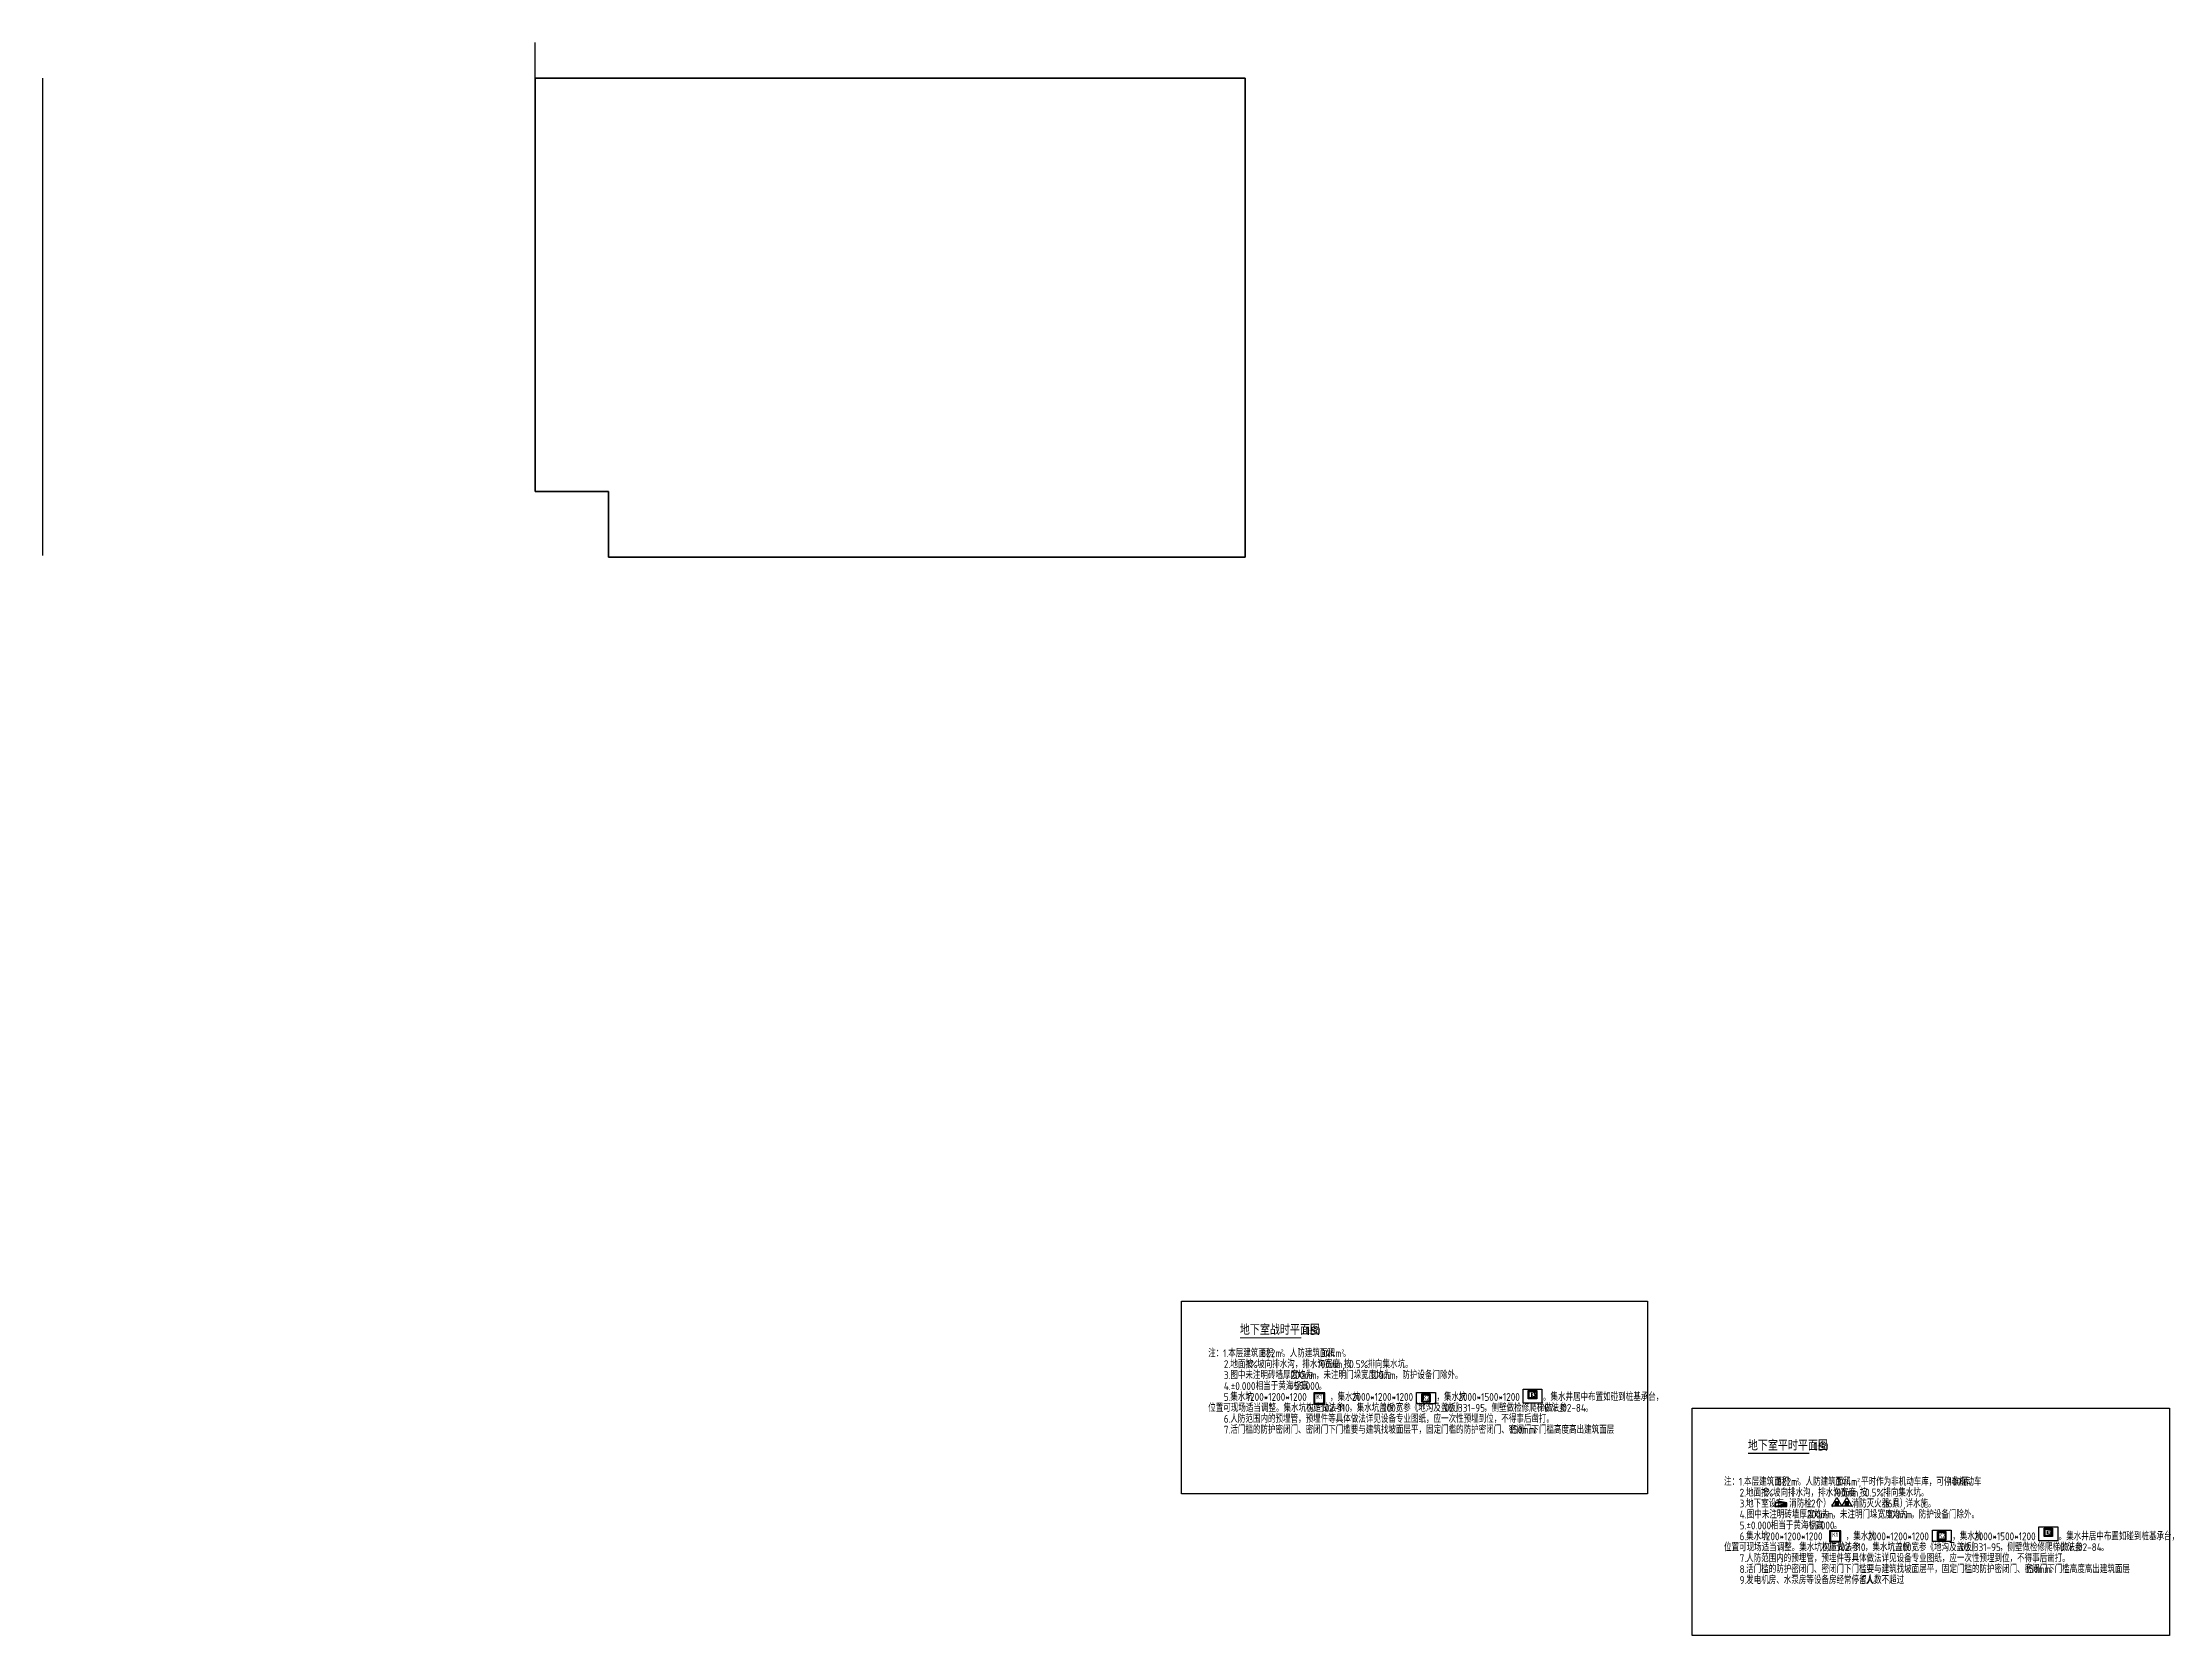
# Model space of a CAD drawing. Extents: x 0 to 2037025, y -2738621 to 0.
# Drawn here: x 888339 to 956480, y -1404768 to -1353725 of the extents above; entities that cross this region are included whole.
import ezdxf
from ezdxf.enums import TextEntityAlignment as Align

# ---------------------------------------------------------------- set-up
doc = ezdxf.new("R2010")
doc.units = 0
doc.header["$LTSCALE"] = 10
doc.header["$MEASUREMENT"] = 0
for name, color, linetype in [('EQUIP_消火栓', 240, 'Continuous'), ('EQUIP_消防', 7, 'Continuous'), ('PUB_TEXT', 7, 'Continuous'), ('water', 2, 'Continuous'), ('Z-战时开', 44, 'Continuous'), ('人防-平时', 170, 'Continuous'), ('批量导出图层', 1, 'Continuous')]:
    doc.layers.add(name, color=color, linetype=linetype)
doc.layers.add('粗轮廓', color=30, linetype='Continuous', lineweight=30)
doc.styles.add('_TCH_DIM', font='SIMPLEX.shx', dxfattribs={"width": 0.7, "bigfont": 'GBCBIG.shx'})
doc.styles.get("Standard").update_dxf_attribs({"font": 'gbenor.shx', "bigfont": 'gbcbig.shx'})
doc.styles.add('TSSD_REIN', font='Tssdeng.shx', dxfattribs={"width": 0.7, "bigfont": 'hztxt.shx'})

# ---------------------------------------------------------------- blocks, each defined once
blk = doc.blocks.new('$TwtSys$00000434')
for p, q in [((-0.5, 0.5), (-0.5, -0.5)), ((-0.5, -0.5), (0.5, 0.5)), ((0.5, 0.5), (-0.5, 0.5)), ((0.5, 0.5), (-0.37, 1)), ((0.5, -0.5), (0.5, 0.5)), ((-0.5, -0.5), (0.5, -0.5))]:
    blk.add_line(p, q)
blk.add_solid([(0.5, -0.5), (0.5, 0.5), (-0.5, -0.5)])
blk = doc.blocks.new('$TwtSys$00000546')
h = blk.add_hatch()
h.set_pattern_fill('ANSI31', color=256, scale=200, style=0)
h.set_pattern_definition([(45, (-38543.802, -6670.83), (-17.67767, 17.67767), [])])
h.paths.add_polyline_path([(-65, 174), (65, 174), (65, 44), (-65, 44)])
for points in [[(0, 344), (-198, 0), (198, 0)], [(-65, 174), (65, 174), (65, 44), (-65, 44)]]:
    blk.add_lwpolyline(points, close=True)
blk = doc.blocks.new('A$C4E3245DD')
at = {"layer": 'EQUIP_消防', "xscale": 1.5, "yscale": 1.5, "zscale": 1.5, "rotation": 180}
for p in [(-298, 0), (298, 0)]:
    blk.add_blockref('$TwtSys$00000546', p, dxfattribs=at)

msp = doc.modelspace()

# ---------------------------------------------------------------- linework, layer by layer
msp.add_line((888338.7, -1354863.1), (888338.7, -1370163.1))
for points in [[(924825.9, -1394060.3), (939754.6, -1394060.3), (939754.6, -1400230.1), (924825.9, -1400230.1)], [(941191.9, -1397488), (956479.9, -1397488), (956479.9, -1404767.7), (941191.9, -1404767.7)]]:
    msp.add_lwpolyline(points, close=True)
at = {"layer": 'water'}
for points in [[(935774.3, -1397321.7), (935774.3, -1396871.7), (936374.3, -1396871.7), (936374.3, -1397321.7)], [(929062.5, -1397357.2), (929422.5, -1397357.2), (929422.5, -1396997.2), (929062.5, -1396997.2)], [(929092.5, -1397327.2), (929392.5, -1397327.2), (929392.5, -1397027.2), (929092.5, -1397027.2)], [(932360.4, -1397342.3), (932360.4, -1396982.3), (932960.4, -1396982.3), (932960.4, -1397342.3)], [(932525.4, -1397297.3), (932525.4, -1397027.3), (932795.4, -1397027.3), (932795.4, -1397297.3)], [(932555.4, -1397267.3), (932555.4, -1397057.3), (932765.4, -1397057.3), (932765.4, -1397267.3)], [(935939.3, -1397186.7), (935939.3, -1396916.7), (936209.3, -1396916.7), (936209.3, -1397186.7)], [(935969.3, -1397156.7), (935969.3, -1396946.7), (936179.3, -1396946.7), (936179.3, -1397156.7)], [(945586.9, -1401771.3), (945946.9, -1401771.3), (945946.9, -1401411.3), (945586.9, -1401411.3)], [(945616.9, -1401741.3), (945916.9, -1401741.3), (945916.9, -1401441.3), (945616.9, -1401441.3)], [(948884.7, -1401756.4), (948884.7, -1401396.4), (949484.7, -1401396.4), (949484.7, -1401756.4)], [(949049.7, -1401711.4), (949049.7, -1401441.4), (949319.7, -1401441.4), (949319.7, -1401711.4)], [(949079.7, -1401681.4), (949079.7, -1401471.4), (949289.7, -1401471.4), (949289.7, -1401681.4)], [(952298.7, -1401735.8), (952298.7, -1401285.8), (952898.7, -1401285.8), (952898.7, -1401735.8)], [(952463.7, -1401600.8), (952463.7, -1401330.8), (952733.7, -1401330.8), (952733.7, -1401600.8)], [(952493.7, -1401570.8), (952493.7, -1401360.8), (952703.7, -1401360.8), (952703.7, -1401570.8)]]:
    msp.add_lwpolyline(points, close=True, dxfattribs=at)
at = {"layer": 'Z-战时开', "const_width": 35}
msp.add_lwpolyline([(926698.7, -1395227.8), (928663.9, -1395227.8)], dxfattribs=at)
at = {"layer": '人防-平时'}
msp.add_lwpolyline([(904118.9, -1354863.1), (926868.9, -1354863.1), (926868.9, -1370213.1), (910068.9, -1370213.1), (910068.9, -1370213.1), (906468.9, -1370213.1), (906468.9, -1368113.1), (904118.9, -1368113.1), (904118.9, -1353724.9)], dxfattribs=at)
at = {"layer": '人防-平时', "const_width": 35}
msp.add_lwpolyline([(942974.3, -1398930.1), (944939.5, -1398930.1)], dxfattribs=at)
at = {"layer": '批量导出图层'}
msp.add_lwpolyline([(926868.9, -1354863.1), (904118.9, -1354863.1), (904118.9, -1368113.1), (906468.9, -1368113.1), (906468.9, -1370213.1), (910068.9, -1370213.1), (926868.9, -1370213.1)], close=True, dxfattribs=at)

# ---------------------------------------------------------------- block references
at = {"layer": 'EQUIP_消火栓', "color": 0, "xscale": 375, "yscale": 120, "zscale": 375}
msp.add_blockref('$TwtSys$00000434', (944031.1, -1400572.5), dxfattribs=at)
at = {"layer": '粗轮廓', "xscale": -0.54, "yscale": 0.54, "zscale": 0.54, "rotation": 180}
msp.add_blockref('A$C4E3245DD', (945983.5, -1400623), dxfattribs=at)

# ---------------------------------------------------------------- texts
at = {"layer": 'PUB_TEXT'}
for s, height, p in [('地下室战时平面图', 337.59, (926698.7, -1395135.5)), ('1:50', 250, (928803.9, -1395135.5)), ('注：', 241.13, (925684.5, -1395850.3)), ('1.', 250, (926160.6, -1395850.3)), ('2.', 250, (926184.5, -1396200.3)), ('本层建筑面积', 241.13, (926327.2, -1395850.3)), ('地面按', 241.13, (926392.8, -1396200.3)), ('1%%%', 250, (926919.4, -1396200.3)), ('坡向排水沟，排水沟宽度', 241.135, (927252.8, -1396200.3)), ('822m', 250, (927380.4, -1395850.3)), ('2', 125, (928005.4, -1395725.3)), ('。人防建筑面积', 241.13, (928056, -1395850.3)), ('100mm,', 250, (929183.6, -1396200.3)), ('344m', 250, (929284.7, -1395850.3)), ('2', 125, (929951.4, -1395725.3)), ('。', 241.1, (930002, -1395850.3)), ('按', 241.1, (930027.4, -1396200.3)), ('0.5%%%', 250, (930202.9, -1396200.3)), ('排向集水坑。', 241.13, (930786.2, -1396200.3)), ('3.', 250, (926184.5, -1396550.3)), ('4.%%p0.000', 250, (926184.5, -1396900.3)), ('图中未注明砖墙厚度均为', 241.135, (926392.8, -1396550.3)), ('相当于黄海标高', 241.13, (927205.3, -1396900.3)), ('200mm', 250, (928323.7, -1396550.3)), ('55.000', 250, (928434.1, -1396900.3)), ('，未注明门垛宽度均为', 241.13, (929136.2, -1396550.3)), ('。', 241.1, (929225.7, -1396900.3)), ('100mm', 250, (930891.5, -1396550.3)), ('，防护设备门除外。', 241.13, (931662.3, -1396550.3)), ('位置可现场适当调整。集水坑构造做法参', 241.135, (925684.5, -1397600.3)), ('5.', 250, (926184.5, -1397250.3)), ('集水坑', 241.13, (926392.8, -1397250.3)), ('1200*1200*1200', 250, (926919.4, -1397250.3)), ('07FJ02-110', 250, (928844.1, -1397600.3)), ('，集水坑', 241.13, (929586.1, -1397250.3)), ('，集水坑盖板', 241.13, (930198.3, -1397600.3)), ('2000*1200*1200', 250, (930288.2, -1397250.3)), ('700', 250, (931251.4, -1397600.3)), ('宽参《地沟及盖板》', 241.13, (931688.9, -1397600.3)), ('，集水坑', 241.13, (932996.6, -1397250.3)), ('02J331-95', 250, (933268.7, -1397600.3)), ('2000*1500*1200', 250, (933698.7, -1397250.3)), ('，侧壁做检修爬梯做法参', 241.135, (934519.5, -1397600.3)), ('。集水井居中布置如碰到桩基承台，', 241.135, (936407, -1397250.3)), ('07FJ02-84', 250, (936450.3, -1397600.3)), ('。', 241.1, (937762.8, -1397600.3)), ('7.', 250, (926184.5, -1398300.3)), ('6.', 250, (926184.5, -1397950.3)), ('活门槛的防护密闭门、密闭门下门槛要与建筑找坡面层平，固定门槛的防护密闭门、密闭门下门槛高度高出建筑面层', 241.135, (926392.8, -1398300.3)), ('人防范围内的预埋管，预埋件等具体做法详见设备专业图纸，应一次性预埋到位，不得事后凿打。', 241.135, (926392.8, -1397950.3)), ('150mm', 250, (935345, -1398300.3)), ('。', 241.1, (936115.8, -1398300.3)), ('地下室平时平面图', 337.59, (942974.3, -1398841.5)), ('1:50', 250, (945079.5, -1398841.5)), ('注：', 241.13, (942208.9, -1399966.2)), ('1.', 250, (942684.9, -1399966.2)), ('2.', 250, (942708.9, -1400316.2)), ('本层建筑面积', 241.13, (942851.6, -1399966.2)), ('地面按', 241.13, (942917.2, -1400316.2)), ('1%%%', 250, (943443.8, -1400316.2)), ('坡向排水沟，排水沟宽度', 241.135, (943777.1, -1400316.2)), ('822m', 250, (943904.8, -1399966.2)), ('2', 125, (944529.8, -1399841.2)), ('。人防建筑面积', 241.13, (944580.4, -1399966.2)), ('100mm,', 250, (945708, -1400316.2)), ('344m', 250, (945809.1, -1399966.2)), ('2', 125, (946475.7, -1399841.2)), (',', 250, (946526.3, -1399966.2)), ('按', 241.1, (946551.7, -1400316.2)), ('平时作为非机动车库，可停非机动车', 241.135, (946599.2, -1399966.2)), ('0.5%%%', 250, (946727.3, -1400316.2)), ('排向集水坑。', 241.13, (947310.6, -1400316.2)), ('100', 250, (949407.7, -1399966.2)), ('辆。', 241.13, (949803.6, -1399966.2)), ('3.', 250, (942708.9, -1400666.2)), ('4.', 250, (942708.9, -1401016.2)), ('地下室设有', 241.13, (942917.2, -1400666.2)), ('图中未注明砖墙厚度均为', 241.135, (942938, -1401016.2)), ('消防栓（', 241.13, (944294.9, -1400666.2)), ('200mm', 250, (944868.9, -1401016.2)), ('2', 250, (944997, -1400666.2)), ('个）、', 241.13, (945142.8, -1400666.2)), ('，未注明门垛宽度均为', 241.13, (945681.4, -1401016.2)), ('消防灭火器（', 241.13, (946294.4, -1400666.2)), ('16', 250, (947347.6, -1400666.2)), ('100mm', 250, (947436.7, -1401016.2)), ('具）', 241.13, (947597.6, -1400666.2)), (',', 250, (947948.7, -1400666.2)), ('详水施。', 241.13, (948021.6, -1400666.2)), ('，防护设备门除外。', 241.13, (948207.5, -1401016.2)), ('5.%%p0.000', 250, (942708.9, -1401366.2)), ('6.', 250, (942708.9, -1401716.2)), ('集水坑', 241.13, (942917.2, -1401716.2)), ('1200*1200*1200', 250, (943443.8, -1401716.2)), ('相当于黄海标高', 241.13, (943708.9, -1401366.2)), ('55.000', 250, (944937.6, -1401366.2)), ('。', 241.1, (945729.3, -1401366.2)), ('，集水坑', 241.13, (946110.5, -1401716.2)), ('2000*1200*1200', 250, (946812.6, -1401716.2)), ('，集水坑', 241.13, (949520.9, -1401716.2)), ('2000*1500*1200', 250, (950223.1, -1401716.2)), ('。集水井居中布置如碰到桩基承台，', 241.135, (952931.4, -1401716.2)), ('位置可现场适当调整。集水坑构造做法参', 241.135, (942208.9, -1402066.2)), ('7.', 250, (942708.9, -1402416.2)), ('人防范围内的预埋管，预埋件等具体做法详见设备专业图纸，应一次性预埋到位，不得事后凿打。', 241.135, (942917.2, -1402416.2)), ('07FJ02-110', 250, (945368.4, -1402066.2)), ('，集水坑盖板', 241.13, (946722.6, -1402066.2)), ('700', 250, (947775.8, -1402066.2)), ('宽参《地沟及盖板》', 241.13, (948213.3, -1402066.2)), ('02J331-95', 250, (949793.1, -1402066.2)), ('，侧壁做检修爬梯做法参', 241.135, (951043.8, -1402066.2)), ('07FJ02-84', 250, (952974.7, -1402066.2)), ('。', 241.1, (954287.2, -1402066.2)), ('9.', 250, (942708.9, -1403116.2)), ('8.', 250, (942708.9, -1402766.2)), ('发电机房、水泵房等设备房经常停留人数不超过', 241.135, (942917.9, -1403116.2)), ('活门槛的防护密闭门、密闭门下门槛要与建筑找坡面层平，固定门槛的防护密闭门、密闭门下门槛高度高出建筑面层', 241.135, (942917.2, -1402766.2)), ('5', 250, (946604.1, -1403116.2)), ('人。', 241.13, (946749.9, -1403116.2)), ('150mm', 250, (951869.3, -1402766.2)), ('。', 241.1, (952640.2, -1402766.2))]:
    msp.add_text(s, height=height, dxfattribs=at).set_placement(p)
at = {"layer": 'water', "style": 'TSSD_REIN', "width": 0.8}
for p in [(929148.8, -1397240.3), (945673.2, -1401654.4)]:
    msp.add_text('K1', height=150, dxfattribs=at).set_placement(p, align=Align.BOTTOM_LEFT)
for p in [(932565.6, -1397230.5), (949089.9, -1401644.6)]:
    msp.add_text('K2', height=150, dxfattribs=at).set_placement(p)
at = {"layer": 'water', "style": '_TCH_DIM', "width": 0.494118}
for p in [(936024.5, -1397119.9), (952548.9, -1401534)]:
    msp.add_text('K3', height=127.5, rotation=0, dxfattribs=at).set_placement(p)

doc.saveas('drawing.dxf')
